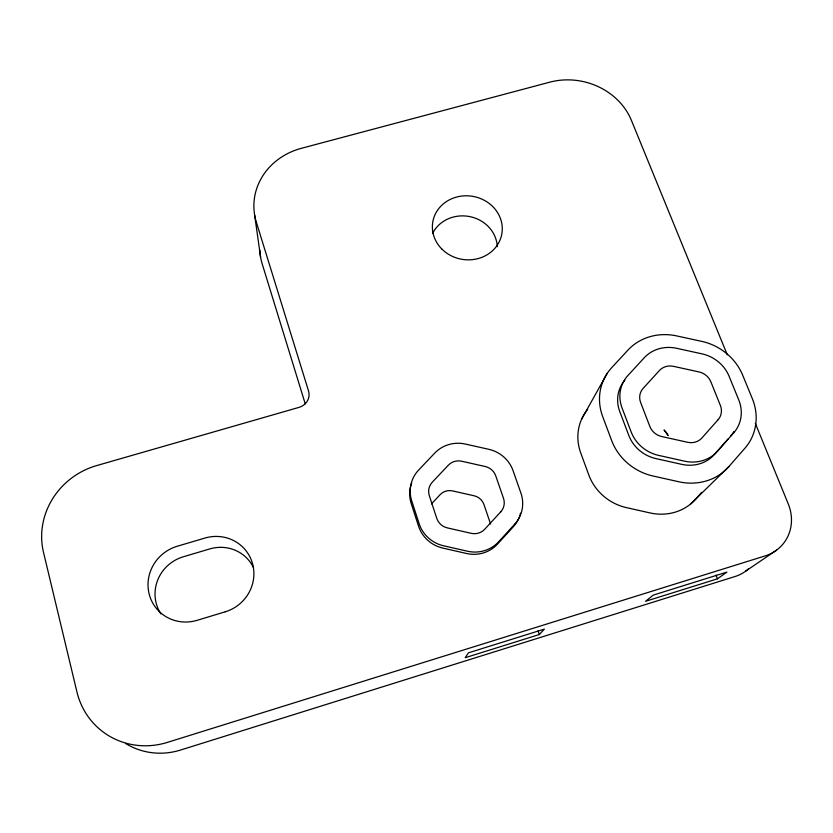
<?xml version="1.0" encoding="UTF-8"?>
<svg xmlns="http://www.w3.org/2000/svg" width="833" height="833" viewBox="0 0 833 833"><rect width="100%" height="100%" fill="white"/><g stroke="black" fill="none" stroke-linecap="round" stroke-linejoin="round"><path stroke-width="1.25" d="M581.705 418.978L607.153 373.444M701.646 492.345L695.878 498.946A49.73 46.127 33.4 0 1 650.042 512.93L626.437 507.62A49.564 46.169 32.1 0 1 588.796 474.945L580.736 452.944A49.23 45.805 30 0 1 587.713 409.367M728.844 466.615L744.921 448.216A54.166 49.48 31.1 0 0 752.303 398.591L742.713 375.246A53.77 49.053 29.4 0 0 701.73 341.374L676.698 335.918A53.583 49.085 28 0 0 627.967 350.089L611.714 367.655A53.791 49.553 28.5 0 0 602.717 416.667L611.651 440.522A54.197 49.99 30.5 0 0 652.989 475.997L678.843 481.776A54.384 49.949 31.8 0 0 728.844 466.615L690.88 503.798M728 439.043L714.443 454.454A35.736 32.82 31.8 0 1 681.686 464.345L655.935 458.598A35.611 32.851 30.5 0 1 628.79 435.409L619.783 411.617A35.35 32.56 28.5 0 1 624.823 380.212M539.315 634.527L544.355 629.123L468.375 652.853L465.231 657.695L539.315 634.527L538.056 630.852M431.473 503.892L440.209 494.583A13.068 12.662 22.2 0 1 452.548 490.908L474.185 495.791A13.099 12.662 25.9 0 1 483.921 504.465L490.606 524.072M717.442 578.831L726.907 572.104L653.27 595.106L645.565 601.301L717.442 578.831L716.036 575.197M745.712 571.115L776.616 550.103M727.292 354.837L631.414 120.379A64.703 57.258 13.4 0 0 549.759 82.175L301.369 148.316A65.869 59.914 -0.7 0 0 256.335 222.161L308.533 390.948A13.807 13.12 -6.2 0 1 299.162 407.337L96.545 465.626A72.94 68.837 -33.8 0 0 43.483 552.258L76.948 691.984A75.99 72.367 -50.8 0 0 167.443 742.38L765.256 555.871A43.618 39.828 39.1 0 0 788.268 503.934L755.323 423.372M305.242 403.838L262.166 263.801A61.486 56.509 -0.9 0 1 259.886 250.306M254.648 215.07L260.573 257.116M160.915 613.9A38.224 36.819 -40 0 1 183.104 556.85L209.812 548.916A37.985 36.798 -38 0 1 253.399 567.44M519.188 517.397A32.622 31.425 27.4 0 1 513.378 526.685L497.509 544.064A32.747 31.706 28.2 0 1 466.511 553.487L442.771 548.072A32.643 31.716 24.1 0 1 418.53 526.102L411.21 503.528A32.445 31.435 19.8 0 1 411.7 482.994M520.51 513.201A32.622 31.425 27.4 0 1 519.573 516.366M733.883 431.546A35.6 32.508 31.1 0 1 730.551 436.159M748.44 568.866A40.484 37.256 40.4 0 1 735.123 576.498L180.615 750.033A70.399 67.192 -53.1 0 1 125.533 743.421M432.587 233.438A33.934 31.092 9.7 0 1 469.906 216.632A33.934 31.092 9.7 0 1 497.291 246.703M733.769 432.764L717.546 451.184A36.038 33.06 31.6 0 1 684.518 461.159L658.549 455.37A35.913 33.091 30.3 0 1 631.175 431.994L622.074 408.024A35.642 32.799 28.4 0 1 627.895 375.537L644.253 357.742A35.507 32.487 27.9 0 1 676.625 348.298L701.948 353.838A35.621 32.466 29.2 0 1 729.146 376.37L738.756 399.944A35.892 32.747 31 0 1 733.769 432.764M718.15 419.665L701.907 437.981A15.671 14.369 31.6 0 1 687.589 442.281L661.735 436.544A15.608 14.39 30.3 0 1 649.834 426.434L640.65 402.537A15.494 14.255 28.4 0 1 643.128 388.386L659.455 370.487A15.431 14.119 27.9 0 1 673.574 366.353L699.012 371.935A15.483 14.109 29.2 0 1 710.851 381.785L720.368 405.421A15.608 14.234 31 0 1 718.15 419.665M514.69 524.228L498.707 541.731A32.997 31.935 27.9 0 1 467.469 551.217L443.541 545.771A32.904 31.946 23.8 0 1 419.114 523.634L411.731 500.904A32.695 31.654 19.6 0 1 418.655 470.031L434.743 453.09A32.581 31.373 20.1 0 1 465.387 444.062L488.763 449.299A32.664 31.373 23.6 0 1 513.076 470.687L520.906 493.074A32.872 31.654 27.2 0 1 514.69 524.228M500.758 511.826L484.744 529.226A14.348 13.88 27.9 0 1 471.207 533.318L447.383 527.903A14.307 13.89 23.8 0 1 436.763 518.334L429.307 495.666A14.213 13.765 19.6 0 1 432.265 482.224L448.331 465.189A14.161 13.64 20.1 0 1 461.701 461.232L485.17 466.501A14.203 13.64 23.5 0 1 495.75 475.851L503.507 498.301A14.296 13.755 27.1 0 1 500.758 511.826M225.264 611.797L197.161 620.304A39.63 38.11 -38.6 0 1 149.315 594.627A39.63 38.11 -38.6 0 1 177.21 546.261L204.908 538.066A39.38 38.089 -36.3 0 1 252.545 563.712A39.38 38.089 -36.3 0 1 225.264 611.797M666.442 432.556L664.047 429.953L668.108 435.617L666.442 432.556M441.688 248.869A35.028 31.935 9.6 0 0 500.716 238.207A35.028 31.935 9.6 0 0 459.566 196.39A35.028 31.935 9.6 0 0 441.688 248.869"/></g></svg>
